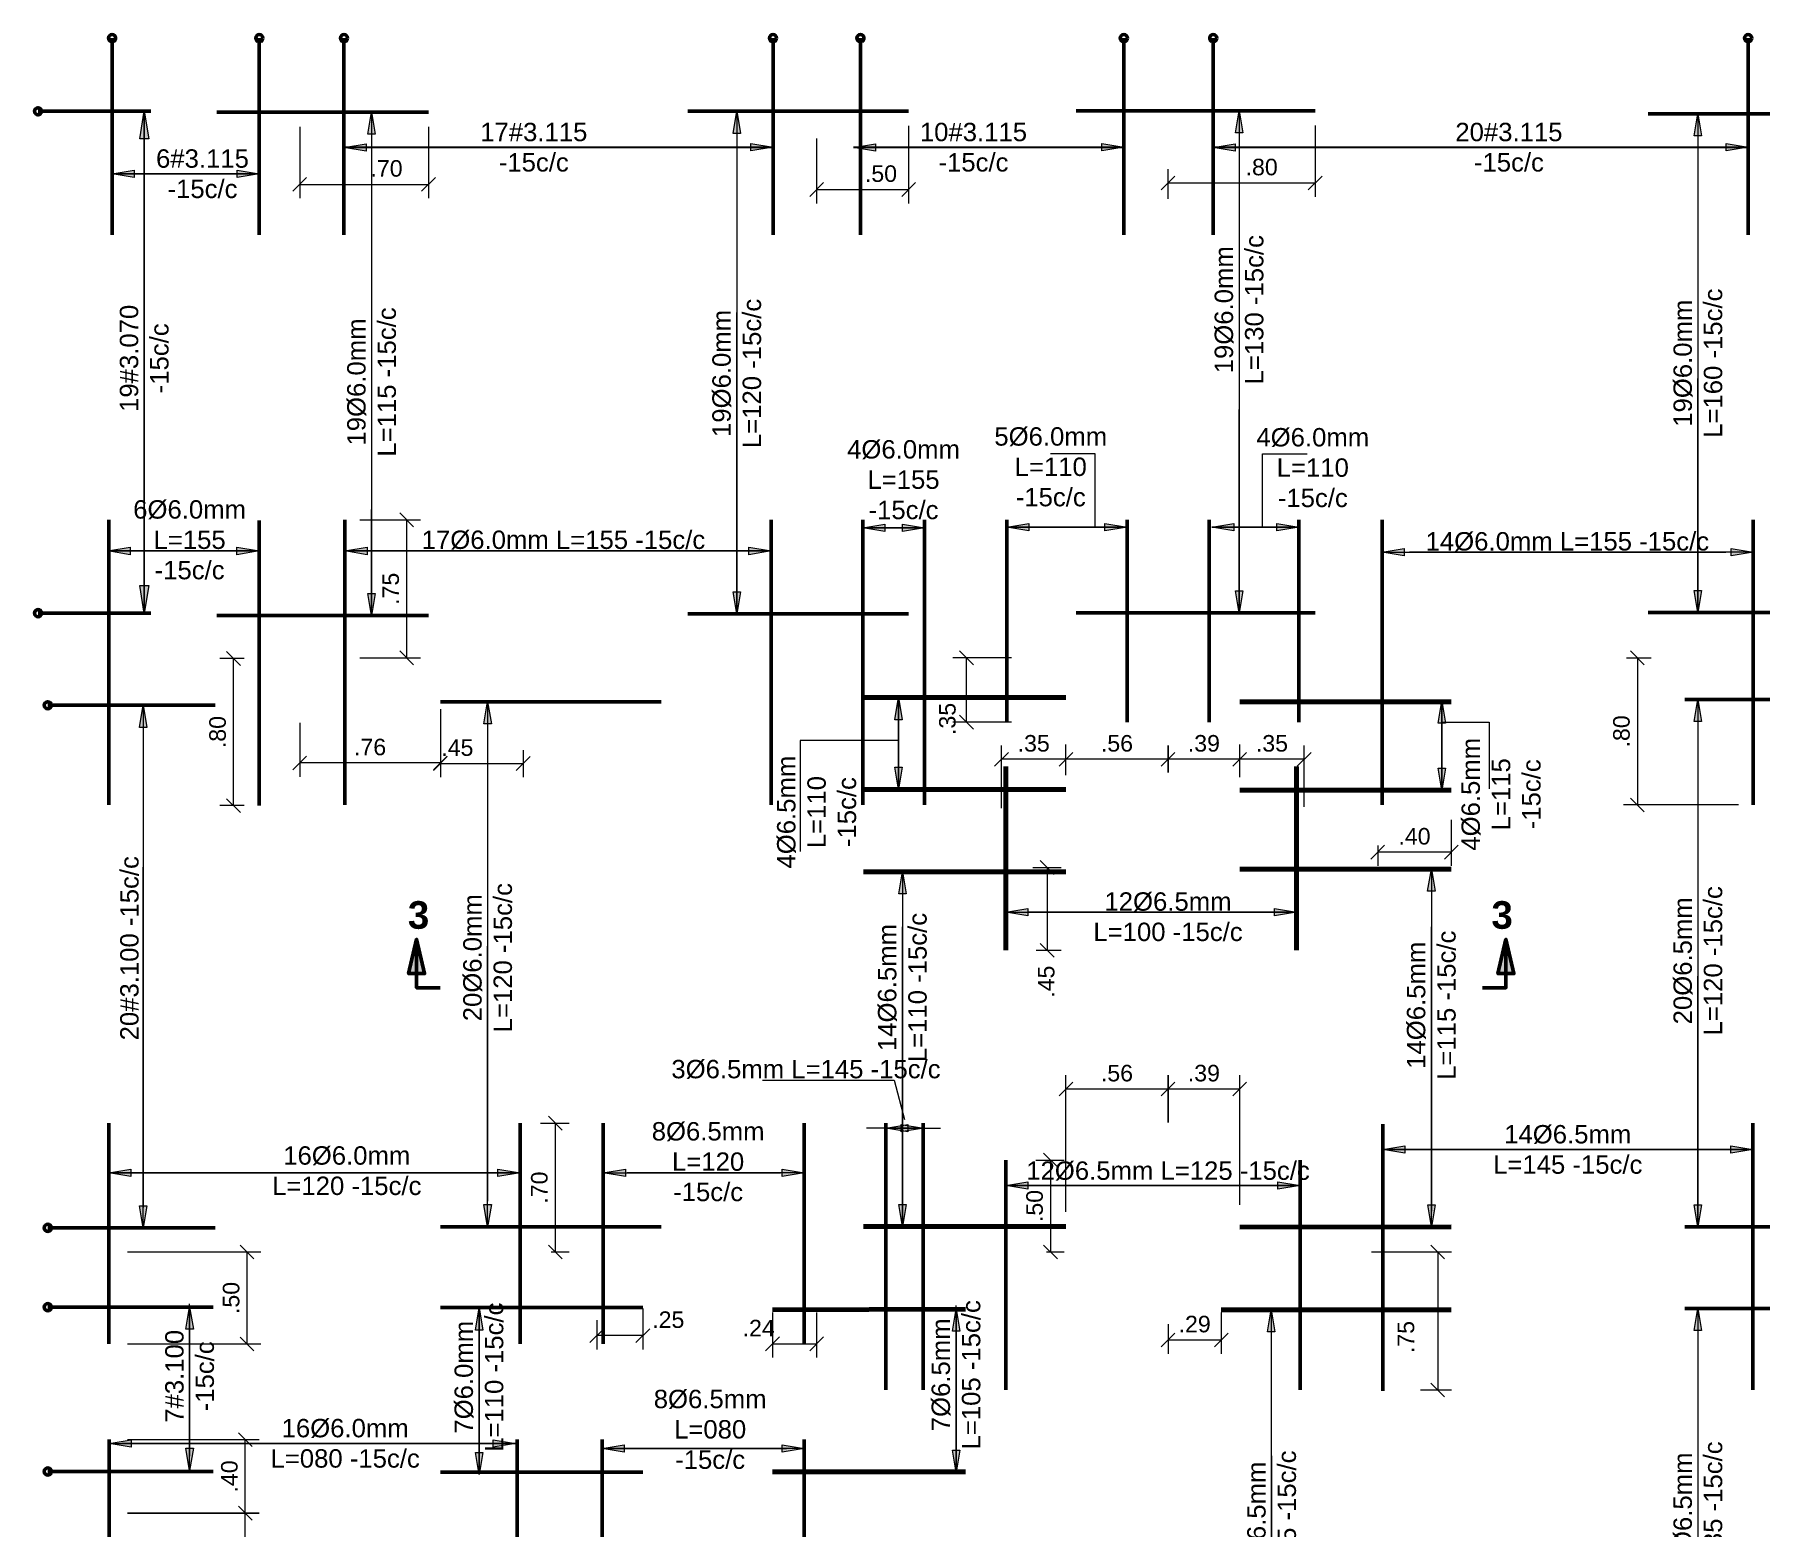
# Model space of a CAD drawing. Header units: metres. Extents: x 1.9 to 93.5, y 3.6 to 60.4.
# Drawn here: x 3.41 to 12.79, y 21.55 to 29.67 of the extents above; entities that cross this region are included whole.
import ezdxf

# ---------------------------------------------------------------- set-up
doc = ezdxf.new("R2010")
doc.units = ezdxf.units.M
for name, color, linetype, lineweight in [('3059-TOA-LOS-1_4_dwg-1', 7, 'Continuous', 20), ('CORTES', 3, 'Continuous', 50), ('CORTES-1', 7, 'Continuous', 50), ('COTAS', 9, 'Continuous', 13), ('COTAS-1', 7, 'Continuous', 9), ('REFUERZOG', 90, 'Continuous', 70), ('REFUERZOS', 3, 'Continuous', 50), ('TEXREF', 2, 'Continuous', 30), ('VARIOS', 8, 'Continuous', 9)]:
    doc.layers.add(name, color=color, linetype=linetype, lineweight=lineweight)
doc.styles.add('Swis721 Ex BT_3', font='swisse.ttf', dxfattribs={"height": 0.1})
doc.styles.add('Swis721 Ex BT_B_1', font='swisseb.ttf', dxfattribs={"height": 0.15})
doc.styles.add('Swis721 LtEx BT_3', font='swissel.ttf', dxfattribs={"height": 0.09})

# ---------------------------------------------------------------- blocks, each defined once
blk = doc.blocks.new('3059-TOA-LOS-1_4_dwg__Oblique-4209254-19_ZI_ALL_Estructura_TOA_LOS-1_4')
at = {"layer": 'COTAS'}
blk.add_line((-0.5, -0.5), (0.5, 0.5), dxfattribs=at)
blk = doc.blocks.new('3059-TOA-LOS-1_4_dwg__U11-4209275-19_ZI_ALL_Estructura_TOA_LOS-1_4')
at = {"layer": 'REFUERZOS'}
blk.add_line((0, -0.2042), (0, 0), dxfattribs=at)
blk.add_circle((0, 0), 0.00643, dxfattribs=at)
blk = doc.blocks.new('3059-TOA-LOS-1_4_dwg__U13-4209276-19_ZI_ALL_Estructura_TOA_LOS-1_4')
at = {"layer": 'REFUERZOS'}
blk.add_line((0, -0.3033), (0, 0), dxfattribs=at)
blk.add_circle((0, 0), 0.00643, dxfattribs=at)
blk = doc.blocks.new('3059-TOA-LOS-1_4_dwg__U12-4209277-19_ZI_ALL_Estructura_TOA_LOS-1_4')
at = {"layer": 'REFUERZOS'}
blk.add_line((0, -0.3563), (0, 0), dxfattribs=at)
blk.add_circle((0, 0), 0.00643, dxfattribs=at)
blk = doc.blocks.new('3059-TOA-LOS-1_4_dwg__U27-4209282-19_ZI_ALL_Estructura_TOA_LOS-1_4')
at = {"layer": 'REFUERZOS'}
blk.add_line((0, -0.3), (0, 0), dxfattribs=at)
blk.add_circle((0, 0), 0.00643, dxfattribs=at)
blk = doc.blocks.new('3059-TOA-LOS-1_4_dwg__U220-4209309-19_ZI_ALL_Estructura_TOA_LOS-1_4')
at = {"layer": 'CORTES'}
blk.add_hatch(color=256, dxfattribs=at).paths.add_polyline_path([(-0.163, 0.1814), (-0.1194, 0.3676), (-0.0759, 0.1814)])
at = {"layer": 'CORTES', "flags": 128}
blk.add_lwpolyline([(0.0082, 0.1038), (-0.1194, 0.1038), (-0.1194, 0.3676), (-0.163, 0.1814), (-0.0759, 0.1814), (-0.1194, 0.3676)], dxfattribs=at)
blk = doc.blocks.new('3059-TOA-LOS-1_4_dwg__U220-4209310-19_ZI_ALL_Estructura_TOA_LOS-1_4')
at = {"layer": 'CORTES'}
blk.add_hatch(color=256, dxfattribs=at).paths.add_polyline_path([(-0.163, 0.1814), (-0.0759, 0.1814), (-0.1194, 0.3676)])
at = {"layer": 'CORTES', "flags": 128}
blk.add_lwpolyline([(0.0082, 0.1038), (-0.1194, 0.1038), (-0.1194, 0.3676), (-0.163, 0.1814), (-0.0759, 0.1814), (-0.1194, 0.3676)], dxfattribs=at)
blk = doc.blocks.new('3059-TOA-LOS-1_4_dwg-4060731-19_ZI_ALL_Estructura_TOA_LOS-1_4')
at = {"layer": 'VARIOS'}
for points in [[(3.9825, 29.1021), (4.0075, 29.2521), (4.0325, 29.1021)], [(5.2235, 29.1279), (5.2435, 29.2479), (5.2635, 29.1279)], [(7.2085, 29.1322), (7.2285, 29.2522), (7.2485, 29.1322)], [(9.9391, 29.1348), (9.9591, 29.2548), (9.9791, 29.1348)], [(12.4335, 29.1181), (12.4535, 29.2381), (12.4735, 29.1181)], [(5.213, 29.0357), (5.093, 29.0556), (5.213, 29.0757)], [(7.3055, 29.0376), (7.3055, 29.0776), (7.4254, 29.0577)], [(7.9827, 29.036), (7.8627, 29.0559), (7.9827, 29.076)], [(9.2124, 29.0372), (9.2124, 29.0771), (9.3324, 29.0573)], [(9.9386, 29.0357), (9.8186, 29.0556), (9.9386, 29.0757)], [(12.6063, 29.0376), (12.6063, 29.0776), (12.7263, 29.0577)], [(3.9524, 28.8921), (3.8324, 28.912), (3.9524, 28.9321)], [(4.5129, 28.8925), (4.5129, 28.9325), (4.6328, 28.9125)], [(8.0342, 26.9672), (7.9142, 26.9872), (8.0342, 27.0072)], [(8.1294, 26.9672), (8.1294, 27.0072), (8.2494, 26.9872)], [(8.8169, 26.9719), (8.6969, 26.9919), (8.8169, 27.0119)], [(9.2301, 26.9719), (9.2301, 27.0119), (9.3501, 26.9919)], [(9.9306, 26.9719), (9.8106, 26.9919), (9.9306, 27.0119)], [(10.164, 26.9719), (10.164, 27.0119), (10.284, 26.9919)], [(3.9302, 26.8419), (3.8102, 26.8619), (3.9302, 26.8819)], [(4.5112, 26.8419), (4.5112, 26.8819), (4.6312, 26.8619)], [(5.2186, 26.8419), (5.0986, 26.8619), (5.2186, 26.8819)], [(7.2945, 26.8419), (7.2945, 26.8819), (7.4145, 26.8619)], [(10.8572, 26.8359), (10.7372, 26.8559), (10.8572, 26.8759)], [(12.6335, 26.8359), (12.6335, 26.8759), (12.7535, 26.8559)], [(4.0075, 26.5237), (3.9825, 26.6737), (4.0325, 26.6737)], [(12.4535, 26.5273), (12.4335, 26.6473), (12.4735, 26.6473)], [(5.2435, 26.5107), (5.2235, 26.6307), (5.2635, 26.6307)], [(7.2285, 26.5202), (7.2085, 26.6402), (7.2485, 26.6402)], [(9.9591, 26.5253), (9.9391, 26.6453), (9.9791, 26.6453)], [(3.981, 25.9032), (4.001, 26.0232), (4.021, 25.9032)], [(5.8542, 25.9219), (5.8742, 26.0419), (5.8942, 25.9219)], [(8.0872, 25.9449), (8.1072, 26.0649), (8.1272, 25.9449)], [(11.0416, 25.9253), (11.0616, 26.0453), (11.0816, 25.9253)], [(12.4335, 25.9346), (12.4535, 26.0546), (12.4735, 25.9346)], [(8.1072, 25.5666), (8.0872, 25.6866), (8.1272, 25.6866)], [(11.0616, 25.5622), (11.0416, 25.6822), (11.0816, 25.6822)], [(8.1089, 24.9979), (8.1289, 25.1179), (8.1489, 24.9979)], [(10.9842, 25.0119), (11.0042, 25.1319), (11.0242, 25.0119)], [(8.8103, 24.8785), (8.6903, 24.8985), (8.8103, 24.9185)], [(10.1512, 24.8785), (10.1512, 24.9185), (10.2712, 24.8985)], [(8.1579, 23.704), (8.0379, 23.724), (8.1579, 23.744)], [(8.1229, 23.704), (8.1229, 23.744), (8.2429, 23.724)], [(10.8608, 23.5884), (10.7408, 23.6084), (10.8608, 23.6284)], [(12.6316, 23.5884), (12.6316, 23.6284), (12.7516, 23.6084)], [(3.9351, 23.4614), (3.8151, 23.4814), (3.9351, 23.5014)], [(5.9301, 23.4614), (5.9301, 23.5014), (6.0501, 23.4814)], [(6.6229, 23.4614), (6.5029, 23.4814), (6.6229, 23.5014)], [(7.4752, 23.4614), (7.4752, 23.5014), (7.5952, 23.4814)], [(8.8111, 23.3924), (8.6911, 23.4124), (8.8111, 23.4324)], [(10.1705, 23.3924), (10.1705, 23.4324), (10.2905, 23.4124)], [(4.001, 23.1828), (3.981, 23.3028), (4.021, 23.3028)], [(5.8742, 23.1889), (5.8542, 23.3089), (5.8942, 23.3089)], [(8.1289, 23.1897), (8.1089, 23.3097), (8.1489, 23.3097)], [(11.0045, 23.1884), (10.9845, 23.3084), (11.0245, 23.3084)], [(12.4535, 23.1883), (12.4335, 23.3083), (12.4735, 23.3083)], [(4.2342, 22.6315), (4.2542, 22.7515), (4.2742, 22.6315)], [(5.8072, 22.6269), (5.8272, 22.7469), (5.8472, 22.6269)], [(8.4004, 22.6208), (8.4204, 22.7408), (8.4404, 22.6208)], [(10.1143, 22.6175), (10.1342, 22.7375), (10.1543, 22.6175)], [(12.4335, 22.6248), (12.4535, 22.7448), (12.4735, 22.6248)], [(3.9365, 21.991), (3.8165, 22.011), (3.9365, 22.031)], [(4.2542, 21.8643), (4.2342, 21.9843), (4.2742, 21.9843)], [(5.8272, 21.8413), (5.8072, 21.9613), (5.8472, 21.9613)], [(5.905, 21.991), (5.905, 22.031), (6.025, 22.011)], [(6.6162, 21.9625), (6.4962, 21.9825), (6.6162, 22.0025)], [(7.4756, 21.9625), (7.4756, 22.0025), (7.5956, 21.9825)], [(8.4203, 21.8543), (8.4003, 21.9743), (8.4403, 21.9743)]]:
    blk.add_hatch(color=256, dxfattribs=at).paths.add_polyline_path(points)
at = {"layer": 'COTAS'}
for p, q in [((4.8527, 29.1679), (4.8527, 28.78)), ((5.5527, 29.1679), (5.5527, 28.78)), ((7.6627, 29.104), (7.6627, 28.7516)), ((8.1627, 29.1722), (8.1627, 28.7516)), ((10.3727, 29.1746), (10.3727, 28.7874)), ((9.5727, 28.7756), (9.5727, 28.9374)), ((4.8527, 28.855), (5.5527, 28.855)), ((7.6627, 28.8266), (8.1627, 28.8266)), ((9.5727, 28.8624), (10.3727, 28.8624)), ((5.1786, 27.0313), (5.5086, 27.0313)), ((5.4336, 27.0313), (5.4336, 26.2813)), ((4.5512, 26.2777), (4.4174, 26.2777)), ((4.4924, 25.4777), (4.4924, 26.2777)), ((5.1786, 26.2813), (5.5086, 26.2813)), ((8.7225, 26.2813), (8.4026, 26.2813)), ((8.4776, 25.9313), (8.4776, 26.2813)), ((12.0658, 26.2813), (12.1991, 26.2813)), ((12.1241, 26.2813), (12.1241, 25.4813)), ((5.6174, 26.0013), (5.6174, 25.6348)), ((4.8527, 25.9282), (4.8527, 25.6348)), ((8.7225, 25.9313), (8.4026, 25.9313)), ((8.6677, 25.464), (8.6677, 25.8048)), ((10.3127, 25.4712), (10.3127, 25.8048)), ((5.6174, 25.7098), (4.8527, 25.7098)), ((5.6174, 25.7796), (5.6174, 25.6317)), ((6.0674, 25.7796), (6.0674, 25.6317)), ((5.6174, 25.7067), (6.0674, 25.7067)), ((4.5512, 25.4777), (4.4174, 25.4777)), ((12.6735, 25.4813), (12.0491, 25.4813)), ((11.1127, 25.4013), (11.1127, 25.1496)), ((10.7127, 25.2615), (10.7127, 25.1496)), ((11.1127, 25.2246), (10.7127, 25.2246)), ((8.8377, 25.1413), (8.991, 25.1413)), ((8.916, 25.1413), (8.916, 24.6913)), ((8.8553, 24.6913), (8.991, 24.6913)), ((9.0177, 23.2697), (9.0177, 24.012)), ((9.9627, 23.3073), (9.9627, 24.012)), ((6.1623, 23.7513), (6.3166, 23.7513)), ((6.2416, 23.7513), (6.2416, 23.0513)), ((8.8546, 23.5513), (9.0089, 23.5513)), ((8.9339, 23.5513), (8.9339, 23.0513)), ((3.9164, 23.0513), (4.6411, 23.0513)), ((4.5661, 22.5513), (4.5661, 23.0513)), ((6.2201, 23.0513), (6.3166, 23.0513)), ((8.9124, 23.0513), (9.0089, 23.0513)), ((10.6796, 23.0513), (11.114, 23.0513)), ((11.039, 23.0513), (11.039, 22.3013)), ((6.7174, 22.7433), (6.7174, 22.5217)), ((7.4227, 22.7228), (7.4227, 22.477)), ((7.6627, 22.7228), (7.6627, 22.477)), ((9.8625, 22.7228), (9.8625, 22.4979)), ((6.4674, 22.6813), (6.4674, 22.5217)), ((9.5727, 22.6598), (9.5727, 22.4979)), ((3.9164, 22.5513), (4.6411, 22.5513)), ((6.7174, 22.5967), (6.4674, 22.5967)), ((7.4227, 22.552), (7.6627, 22.552)), ((9.8625, 22.5729), (9.5727, 22.5729)), ((10.9447, 22.3013), (11.114, 22.3013)), ((3.9164, 22.0313), (4.6316, 22.0313))]:
    blk.add_line(p, q, dxfattribs=at)
at = {"layer": 'COTAS', "flags": 128}
for points in [[(9.0177, 25.6426), (9.0177, 25.8048), (9.0177, 25.8098)], [(9.9627, 25.6333), (9.9627, 25.8048), (9.9627, 25.8098)], [(10.3127, 25.7298), (9.9627, 25.7298), (9.5727, 25.7298), (9.0177, 25.7298), (8.6677, 25.7298)], [(9.9627, 23.937), (9.5727, 23.937), (9.0177, 23.937)], [(4.5566, 21.2313), (4.5566, 21.6313), (4.5566, 22.0313)]]:
    blk.add_lwpolyline(points, dxfattribs=at)
for points in [[(9.5727, 25.8048), (9.5727, 25.6582)], [(9.5727, 24.012), (9.5727, 23.7559)], [(4.6316, 21.6313), (3.9164, 21.6313)]]:
    blk.add_lwpolyline(points, close=True, dxfattribs=at)
at = {"layer": 'REFUERZOG'}
for p, q in [((9.0177, 26.0649), (7.9177, 26.0649)), ((9.9627, 26.0426), (11.1127, 26.0426)), ((8.6903, 24.6913), (8.6903, 25.6913)), ((10.2712, 24.6913), (10.2712, 25.6913)), ((9.0177, 25.5655), (7.9177, 25.5655)), ((9.9627, 25.5622), (11.1127, 25.5622)), ((9.0177, 25.1179), (7.9177, 25.1179)), ((9.9627, 25.1319), (11.1127, 25.1319)), ((9.0177, 23.1897), (7.9177, 23.1897)), ((9.9627, 23.1858), (11.1127, 23.1887)), ((7.4227, 22.7371), (8.4727, 22.741)), ((9.8625, 22.737), (11.1127, 22.737)), ((7.4227, 21.8565), (8.4727, 21.8565))]:
    blk.add_line(p, q, dxfattribs=at)
at = {"layer": 'REFUERZOS'}
for p, q in [((4.4027, 29.2479), (5.5527, 29.2479)), ((6.9627, 29.2522), (8.1627, 29.2522)), ((9.0727, 29.2548), (10.3727, 29.2548)), ((12.1827, 29.2381), (13.7827, 29.2381)), ((3.8146, 27.0313), (3.8146, 25.4813)), ((4.6312, 27.0277), (4.6312, 25.4777)), ((5.0986, 27.0313), (5.0986, 25.4813)), ((7.4145, 27.0313), (7.4145, 25.4813)), ((7.9142, 27.0313), (7.9142, 25.4813)), ((8.2494, 27.0313), (8.2494, 25.4813)), ((8.6969, 27.0313), (8.6969, 25.9313)), ((9.3501, 27.0313), (9.3501, 25.9313)), ((9.7965, 27.0313), (9.7965, 25.9313)), ((10.284, 27.0313), (10.284, 25.9313)), ((10.7372, 27.0313), (10.7372, 25.4813)), ((12.7535, 27.0313), (12.7535, 25.4813)), ((4.4027, 26.5107), (5.5527, 26.5107)), ((6.9627, 26.5202), (8.1627, 26.5202)), ((9.0727, 26.5253), (10.3727, 26.5253)), ((12.1827, 26.5273), (13.7827, 26.5273)), ((6.8174, 26.0419), (5.6174, 26.0419)), ((12.3827, 26.0546), (13.5827, 26.0546)), ((3.8151, 23.7513), (3.8151, 22.5513)), ((6.0501, 23.7513), (6.0501, 22.5513)), ((6.5029, 23.7513), (6.5029, 22.5513)), ((7.5952, 23.7513), (7.5952, 22.5513)), ((8.0379, 23.7513), (8.0379, 22.3013)), ((8.2416, 23.7513), (8.2416, 22.3013)), ((10.7408, 23.7468), (10.7408, 22.2968)), ((12.7516, 23.7513), (12.7516, 22.3013)), ((8.6911, 23.5513), (8.6911, 22.3013)), ((10.2905, 23.5513), (10.2905, 22.3013)), ((6.8174, 23.1889), (5.6174, 23.1889)), ((12.3827, 23.1883), (13.5827, 23.1883)), ((6.7174, 22.749), (5.6174, 22.749)), ((12.3827, 22.7448), (13.7327, 22.7448)), ((3.8165, 22.0313), (3.8165, 21.2313)), ((6.0351, 22.0313), (6.0351, 21.2313)), ((6.4962, 22.0313), (6.4962, 21.2313)), ((7.5956, 22.0313), (7.5956, 21.2313)), ((6.7174, 21.8544), (5.6174, 21.8544))]:
    blk.add_line(p, q, dxfattribs=at)
at = {"layer": 'VARIOS'}
for p, q in [((3.9825, 29.1021), (4.0075, 29.2521)), ((4.0075, 29.2521), (4.0075, 26.5335)), ((4.0075, 29.2521), (4.0325, 29.1021)), ((4.0075, 26.5237), (4.0075, 29.2521)), ((5.2235, 29.1279), (5.2435, 29.2479)), ((5.2435, 29.2479), (5.2435, 26.5541)), ((5.2435, 29.2479), (5.2635, 29.1279)), ((7.2085, 29.1322), (7.2285, 29.2522)), ((7.2285, 29.2522), (7.2285, 26.5202)), ((7.2285, 29.2522), (7.2485, 29.1322)), ((9.9391, 29.1348), (9.9591, 29.2548)), ((9.9591, 29.2548), (9.9591, 26.5253)), ((9.9591, 29.2548), (9.9791, 29.1348)), ((12.4335, 29.1181), (12.4535, 29.2381)), ((12.4535, 29.2381), (12.4535, 26.5273)), ((12.4535, 29.2381), (12.4735, 29.1181)), ((4.0325, 29.1021), (3.9825, 29.1021)), ((5.2635, 29.1279), (5.2235, 29.1279)), ((7.2485, 29.1322), (7.2085, 29.1322)), ((9.9791, 29.1348), (9.9391, 29.1348)), ((12.4735, 29.1181), (12.4335, 29.1181)), ((5.093, 29.0556), (5.213, 29.0757)), ((7.4254, 29.0577), (5.093, 29.0577)), ((5.093, 29.0556), (7.4254, 29.0556)), ((5.213, 29.0357), (5.093, 29.0556)), ((5.213, 29.0757), (5.213, 29.0357)), ((7.3055, 29.0376), (7.3055, 29.0776)), ((7.3055, 29.0776), (7.4254, 29.0577)), ((7.4254, 29.0577), (7.3055, 29.0376)), ((7.8627, 29.0559), (7.9827, 29.076)), ((9.3324, 29.0573), (7.8627, 29.0573)), ((7.8627, 29.0559), (9.3324, 29.0559)), ((7.9827, 29.036), (7.8627, 29.0559)), ((7.9827, 29.076), (7.9827, 29.036)), ((9.2124, 29.0372), (9.2124, 29.0771)), ((9.2124, 29.0771), (9.3324, 29.0573)), ((9.3324, 29.0573), (9.2124, 29.0372)), ((9.8186, 29.0556), (9.9386, 29.0757)), ((12.7263, 29.0577), (9.8186, 29.0577)), ((9.8186, 29.0556), (12.7263, 29.0556)), ((9.9386, 29.0357), (9.8186, 29.0556)), ((9.9386, 29.0757), (9.9386, 29.0357)), ((12.6063, 29.0376), (12.6063, 29.0776)), ((12.6063, 29.0776), (12.7263, 29.0577)), ((12.7263, 29.0577), (12.6063, 29.0376)), ((3.8324, 28.912), (3.9524, 28.9321)), ((4.6328, 28.9125), (3.8324, 28.9125)), ((3.8324, 28.912), (4.6328, 28.912)), ((3.9524, 28.8921), (3.8324, 28.912)), ((3.9524, 28.9321), (3.9524, 28.8921)), ((4.5129, 28.8925), (4.5129, 28.9325)), ((4.5129, 28.9325), (4.6328, 28.9125)), ((4.6328, 28.9125), (4.5129, 28.8925)), ((7.2285, 26.5202), (7.2285, 28.1579)), ((12.4535, 26.5273), (12.4535, 27.8)), ((9.9591, 26.5253), (9.9591, 27.6313)), ((5.2435, 26.5107), (5.2435, 27.0866)), ((7.9142, 26.9872), (8.0342, 27.0072)), ((8.2494, 26.9872), (7.9142, 26.9872)), ((7.9142, 26.9872), (8.2494, 26.9872)), ((8.0342, 26.9672), (7.9142, 26.9872)), ((8.0342, 27.0072), (8.0342, 26.9672)), ((8.1294, 26.9672), (8.1294, 27.0072)), ((8.1294, 27.0072), (8.2494, 26.9872)), ((8.2494, 26.9872), (8.1294, 26.9672)), ((8.6969, 26.9919), (8.8169, 27.0119)), ((8.6969, 26.9919), (9.3501, 26.9919)), ((8.8169, 26.9719), (8.6969, 26.9919)), ((9.3501, 26.9919), (8.6969, 26.9919)), ((8.8169, 27.0119), (8.8169, 26.9719)), ((9.2301, 26.9719), (9.2301, 27.0119)), ((9.2301, 27.0119), (9.3501, 26.9919)), ((9.3501, 26.9919), (9.2301, 26.9719)), ((9.8106, 26.9919), (9.9306, 27.0119)), ((9.8106, 26.9919), (10.284, 26.9919)), ((9.9306, 26.9719), (9.8106, 26.9919)), ((10.284, 26.9919), (9.8106, 26.9919)), ((9.9306, 27.0119), (9.9306, 26.9719)), ((10.164, 26.9719), (10.164, 27.0119)), ((10.164, 27.0119), (10.284, 26.9919)), ((10.284, 26.9919), (10.164, 26.9719)), ((3.8102, 26.8619), (3.9302, 26.8819)), ((3.8102, 26.8619), (4.6063, 26.8619)), ((3.9302, 26.8419), (3.8102, 26.8619)), ((4.6312, 26.8619), (3.8352, 26.8619)), ((3.9302, 26.8819), (3.9302, 26.8419)), ((4.5112, 26.8419), (4.5112, 26.8819)), ((4.5112, 26.8819), (4.6312, 26.8619)), ((4.6312, 26.8619), (4.5112, 26.8419)), ((5.0986, 26.8619), (5.2186, 26.8819)), ((7.4145, 26.8619), (5.0986, 26.8619)), ((5.0986, 26.8619), (7.4145, 26.8619)), ((5.2186, 26.8419), (5.0986, 26.8619)), ((5.2186, 26.8819), (5.2186, 26.8419)), ((7.2945, 26.8419), (7.2945, 26.8819)), ((7.2945, 26.8819), (7.4145, 26.8619)), ((7.4145, 26.8619), (7.2945, 26.8419)), ((10.7372, 26.8559), (10.8572, 26.8759)), ((10.7372, 26.8559), (12.6049, 26.8559)), ((10.8572, 26.8359), (10.7372, 26.8559)), ((10.8572, 26.8759), (10.8572, 26.8359)), ((12.7535, 26.8559), (10.8858, 26.8559)), ((12.6335, 26.8359), (12.6335, 26.8759)), ((12.6335, 26.8759), (12.7535, 26.8559)), ((12.7535, 26.8559), (12.6335, 26.8359)), ((4.0075, 26.5237), (3.9825, 26.6737)), ((3.9825, 26.6737), (4.0325, 26.6737)), ((4.0325, 26.6737), (4.0075, 26.5237)), ((12.4535, 26.5273), (12.4335, 26.6473)), ((12.4335, 26.6473), (12.4735, 26.6473)), ((12.4735, 26.6473), (12.4535, 26.5273)), ((5.2435, 26.5107), (5.2235, 26.6307)), ((5.2235, 26.6307), (5.2635, 26.6307)), ((5.2635, 26.6307), (5.2435, 26.5107)), ((7.2285, 26.5202), (7.2085, 26.6402)), ((7.2085, 26.6402), (7.2485, 26.6402)), ((7.2485, 26.6402), (7.2285, 26.5202)), ((9.9591, 26.5253), (9.9391, 26.6453)), ((9.9391, 26.6453), (9.9791, 26.6453)), ((9.9791, 26.6453), (9.9591, 26.5253)), ((3.981, 25.9032), (4.001, 26.0232)), ((4.001, 26.0232), (4.001, 23.2929)), ((4.001, 26.0232), (4.021, 25.9032)), ((5.8542, 25.9219), (5.8742, 26.0419)), ((5.8742, 26.0419), (5.8742, 23.3276)), ((5.8742, 26.0419), (5.8942, 25.9219)), ((8.0872, 25.9449), (8.1072, 26.0649)), ((8.1072, 26.0649), (8.1072, 25.5975)), ((8.1072, 26.0649), (8.1272, 25.9449)), ((8.1072, 25.5666), (8.1072, 26.034)), ((11.0416, 25.9253), (11.0616, 26.0453)), ((11.0616, 26.0453), (11.0616, 25.5871)), ((11.0616, 26.0453), (11.0816, 25.9253)), ((11.0616, 25.5622), (11.0616, 26.0204)), ((12.4335, 25.9346), (12.4535, 26.0546)), ((12.4535, 26.0546), (12.4535, 23.1883)), ((12.4535, 26.0546), (12.4735, 25.9346)), ((4.021, 25.9032), (3.981, 25.9032)), ((5.8942, 25.9219), (5.8542, 25.9219)), ((8.1272, 25.9449), (8.0872, 25.9449)), ((11.0816, 25.9253), (11.0416, 25.9253)), ((12.4735, 25.9346), (12.4335, 25.9346)), ((8.1072, 25.5666), (8.0872, 25.6866)), ((8.0872, 25.6866), (8.1272, 25.6866)), ((8.1272, 25.6866), (8.1072, 25.5666)), ((11.0616, 25.5622), (11.0416, 25.6822)), ((11.0416, 25.6822), (11.0816, 25.6822)), ((11.0816, 25.6822), (11.0616, 25.5622)), ((4.001, 23.1828), (4.001, 25.1441)), ((8.1089, 24.9979), (8.1289, 25.1179)), ((8.1289, 25.1179), (8.1289, 23.1897)), ((8.1289, 25.1179), (8.1489, 24.9979)), ((10.9842, 25.0119), (11.0042, 25.1319)), ((11.0042, 25.1319), (11.0042, 23.2735)), ((11.0042, 25.1319), (11.0242, 25.0119)), ((8.1489, 24.9979), (8.1089, 24.9979)), ((11.0242, 25.0119), (10.9842, 25.0119)), ((8.6903, 24.8985), (8.8103, 24.9185)), ((8.6903, 24.8985), (10.2712, 24.8985)), ((8.8103, 24.8785), (8.6903, 24.8985)), ((8.8103, 24.9185), (8.8103, 24.8785)), ((10.2712, 24.8985), (8.8166, 24.8985)), ((10.1512, 24.8785), (10.1512, 24.9185)), ((10.1512, 24.9185), (10.2712, 24.8985)), ((10.2712, 24.8985), (10.1512, 24.8785)), ((8.1289, 23.1897), (8.1289, 24.8195)), ((11.0045, 23.1884), (11.0045, 24.8195)), ((5.8742, 23.1889), (5.8742, 24.7144)), ((12.4535, 23.1883), (12.4535, 24.5514)), ((8.0379, 23.724), (8.1579, 23.744)), ((8.1229, 23.704), (8.1229, 23.744)), ((8.1229, 23.744), (8.2429, 23.724)), ((8.1579, 23.744), (8.1579, 23.704)), ((8.2429, 23.724), (7.9338, 23.724)), ((8.0379, 23.724), (8.3355, 23.724)), ((8.1579, 23.704), (8.0379, 23.724)), ((8.2429, 23.724), (8.1229, 23.704)), ((10.7408, 23.6084), (10.8608, 23.6284)), ((10.7408, 23.6084), (12.7516, 23.6084)), ((10.8608, 23.5884), (10.7408, 23.6084)), ((12.7516, 23.6084), (10.7408, 23.6084)), ((10.8608, 23.6284), (10.8608, 23.5884)), ((12.6316, 23.5884), (12.6316, 23.6284)), ((12.6316, 23.6284), (12.7516, 23.6084)), ((12.7516, 23.6084), (12.6316, 23.5884)), ((3.8151, 23.4814), (3.9351, 23.5014)), ((3.8151, 23.4814), (6.0501, 23.4814)), ((3.9351, 23.4614), (3.8151, 23.4814)), ((6.0501, 23.4814), (3.8364, 23.4814)), ((3.9351, 23.5014), (3.9351, 23.4614)), ((5.9301, 23.4614), (5.9301, 23.5014)), ((5.9301, 23.5014), (6.0501, 23.4814)), ((6.0501, 23.4814), (5.9301, 23.4614)), ((6.5029, 23.4814), (6.6229, 23.5014)), ((6.5029, 23.4814), (7.4662, 23.4814)), ((6.6229, 23.4614), (6.5029, 23.4814)), ((6.6229, 23.5014), (6.6229, 23.4614)), ((7.5952, 23.4814), (6.632, 23.4814)), ((7.4752, 23.4614), (7.4752, 23.5014)), ((7.4752, 23.5014), (7.5952, 23.4814)), ((7.5952, 23.4814), (7.4752, 23.4614)), ((10.2905, 23.4124), (8.691, 23.4124)), ((8.6911, 23.4124), (8.8111, 23.4324)), ((8.6911, 23.4124), (10.2637, 23.4124)), ((8.8111, 23.3924), (8.6911, 23.4124)), ((8.8111, 23.4324), (8.8111, 23.3924)), ((10.1705, 23.3924), (10.1705, 23.4324)), ((10.1705, 23.4324), (10.2905, 23.4124)), ((10.2905, 23.4124), (10.1705, 23.3924)), ((4.001, 23.1828), (3.981, 23.3028)), ((3.981, 23.3028), (4.021, 23.3028)), ((4.021, 23.3028), (4.001, 23.1828)), ((5.8742, 23.1889), (5.8542, 23.3089)), ((5.8542, 23.3089), (5.8942, 23.3089)), ((5.8942, 23.3089), (5.8742, 23.1889)), ((8.1289, 23.1897), (8.1089, 23.3097)), ((8.1089, 23.3097), (8.1489, 23.3097)), ((8.1489, 23.3097), (8.1289, 23.1897)), ((11.0045, 23.1884), (10.9845, 23.3084)), ((10.9845, 23.3084), (11.0245, 23.3084)), ((11.0245, 23.3084), (11.0045, 23.1884)), ((12.4535, 23.1883), (12.4335, 23.3083)), ((12.4335, 23.3083), (12.4735, 23.3083)), ((12.4735, 23.3083), (12.4535, 23.1883)), ((4.2342, 22.6315), (4.2542, 22.7515)), ((4.2542, 21.8643), (4.2542, 22.7698)), ((4.2542, 22.7515), (4.2542, 21.9408)), ((4.2542, 22.7515), (4.2742, 22.6315)), ((5.8072, 22.6269), (5.8272, 22.7469)), ((5.8272, 21.8413), (5.8272, 22.7469)), ((5.8272, 22.7469), (5.8272, 21.8521)), ((5.8272, 22.7469), (5.8472, 22.6269)), ((8.4004, 22.6208), (8.4204, 22.7408)), ((8.4203, 21.8543), (8.4203, 22.7598)), ((8.4204, 22.7408), (8.4204, 21.865)), ((8.4204, 22.7408), (8.4404, 22.6208)), ((10.1143, 22.6175), (10.1342, 22.7375)), ((10.1342, 22.7375), (10.1342, 21.048)), ((10.1342, 22.7375), (10.1543, 22.6175)), ((12.4335, 22.6248), (12.4535, 22.7448)), ((12.4535, 22.7448), (12.4535, 20.5393)), ((12.4535, 22.7448), (12.4735, 22.6248)), ((4.2742, 22.6315), (4.2342, 22.6315)), ((5.8472, 22.6269), (5.8072, 22.6269)), ((8.4404, 22.6208), (8.4004, 22.6208)), ((10.1543, 22.6175), (10.1143, 22.6175)), ((12.4735, 22.6248), (12.4335, 22.6248)), ((3.8165, 22.011), (3.9365, 22.031)), ((3.8165, 22.011), (6.0351, 22.011)), ((3.9365, 21.991), (3.8165, 22.011)), ((6.025, 22.011), (3.885, 22.011)), ((3.9365, 22.031), (3.9365, 21.991)), ((4.2542, 21.8643), (4.2342, 21.9843)), ((4.2342, 21.9843), (4.2742, 21.9843)), ((4.2742, 21.9843), (4.2542, 21.8643)), ((5.8272, 21.8413), (5.8072, 21.9613)), ((5.8072, 21.9613), (5.8472, 21.9613)), ((5.8472, 21.9613), (5.8272, 21.8413)), ((5.905, 21.991), (5.905, 22.031)), ((5.905, 22.031), (6.025, 22.011)), ((6.025, 22.011), (5.905, 21.991)), ((6.4962, 21.9825), (6.6162, 22.0025)), ((6.4962, 21.9825), (7.4989, 21.9825)), ((6.6162, 21.9625), (6.4962, 21.9825)), ((7.5956, 21.9825), (6.529, 21.9825)), ((6.6162, 22.0025), (6.6162, 21.9625)), ((7.4756, 21.9625), (7.4756, 22.0025)), ((7.4756, 22.0025), (7.5956, 21.9825)), ((7.5956, 21.9825), (7.4756, 21.9625)), ((8.4203, 21.8543), (8.4003, 21.9743)), ((8.4003, 21.9743), (8.4403, 21.9743)), ((8.4403, 21.9743), (8.4203, 21.8543)), ((10.1377, 20.5252), (10.1377, 21.9428))]:
    blk.add_line(p, q, dxfattribs=at)
at = {"layer": 'VARIOS', "flags": 128}
for points in [[(9.1763, 26.9919), (9.1763, 27.3897), (8.9335, 27.3897)], [(10.0864, 26.9919), (10.0864, 27.3897), (10.3292, 27.3897)], [(11.0616, 25.9313), (11.3177, 25.9313), (11.3177, 25.5684)], [(8.1072, 25.8312), (7.5732, 25.8312), (7.5732, 25.2289)], [(7.3679, 23.985), (8.0841, 23.985), (8.1404, 23.7716)]]:
    blk.add_lwpolyline(points, dxfattribs=at)
for name, p, xscale, yscale, zscale in [('3059-TOA-LOS-1_4_dwg__U12-4209277-19_ZI_ALL_Estructura_TOA_LOS-1_4', (3.8324, 29.6501), 3, 3, 3), ('3059-TOA-LOS-1_4_dwg__U12-4209277-19_ZI_ALL_Estructura_TOA_LOS-1_4', (4.6328, 29.6501), 3, 3, 3), ('3059-TOA-LOS-1_4_dwg__U12-4209277-19_ZI_ALL_Estructura_TOA_LOS-1_4', (5.093, 29.6501), 3, 3, 3), ('3059-TOA-LOS-1_4_dwg__U12-4209277-19_ZI_ALL_Estructura_TOA_LOS-1_4', (7.4254, 29.6501), 3, 3, 3), ('3059-TOA-LOS-1_4_dwg__U12-4209277-19_ZI_ALL_Estructura_TOA_LOS-1_4', (7.9006, 29.6501), 3, 3, 3), ('3059-TOA-LOS-1_4_dwg__U12-4209277-19_ZI_ALL_Estructura_TOA_LOS-1_4', (9.3324, 29.6501), 3, 3, 3), ('3059-TOA-LOS-1_4_dwg__U12-4209277-19_ZI_ALL_Estructura_TOA_LOS-1_4', (9.8186, 29.6501), 3, 3, 3), ('3059-TOA-LOS-1_4_dwg__U12-4209277-19_ZI_ALL_Estructura_TOA_LOS-1_4', (12.7263, 29.6501), 3, 3, 3), ('3059-TOA-LOS-1_4_dwg__Oblique-4209254-19_ZI_ALL_Estructura_TOA_LOS-1_4', (10.3727, 28.8624), 0.075, 0.075, 0.075), ('3059-TOA-LOS-1_4_dwg__Oblique-4209254-19_ZI_ALL_Estructura_TOA_LOS-1_4', (5.5527, 28.855), 0.075, 0.075, 0.075), ('3059-TOA-LOS-1_4_dwg__Oblique-4209254-19_ZI_ALL_Estructura_TOA_LOS-1_4', (8.1627, 28.8266), 0.075, 0.075, 0.075), ('3059-TOA-LOS-1_4_dwg__Oblique-4209254-19_ZI_ALL_Estructura_TOA_LOS-1_4', (5.6174, 25.7098), 0.075, 0.075, 0.075), ('3059-TOA-LOS-1_4_dwg__Oblique-4209254-19_ZI_ALL_Estructura_TOA_LOS-1_4', (6.0674, 25.7067), 0.075, 0.075, 0.075), ('3059-TOA-LOS-1_4_dwg__Oblique-4209254-19_ZI_ALL_Estructura_TOA_LOS-1_4', (9.0177, 25.7298), 0.075, 0.075, 0.075), ('3059-TOA-LOS-1_4_dwg__Oblique-4209254-19_ZI_ALL_Estructura_TOA_LOS-1_4', (9.5727, 25.7298), 0.075, 0.075, 0.075), ('3059-TOA-LOS-1_4_dwg__Oblique-4209254-19_ZI_ALL_Estructura_TOA_LOS-1_4', (9.9627, 25.7298), 0.075, 0.075, 0.075), ('3059-TOA-LOS-1_4_dwg__Oblique-4209254-19_ZI_ALL_Estructura_TOA_LOS-1_4', (10.3127, 25.7298), 0.075, 0.075, 0.075), ('3059-TOA-LOS-1_4_dwg__Oblique-4209254-19_ZI_ALL_Estructura_TOA_LOS-1_4', (11.1127, 25.2246), 0.075, 0.075, 0.075), ('3059-TOA-LOS-1_4_dwg__Oblique-4209254-19_ZI_ALL_Estructura_TOA_LOS-1_4', (9.5727, 23.937), 0.075, 0.075, 0.075), ('3059-TOA-LOS-1_4_dwg__Oblique-4209254-19_ZI_ALL_Estructura_TOA_LOS-1_4', (9.9627, 23.937), 0.075, 0.075, 0.075), ('3059-TOA-LOS-1_4_dwg__Oblique-4209254-19_ZI_ALL_Estructura_TOA_LOS-1_4', (6.7174, 22.5967), 0.075, 0.075, 0.075), ('3059-TOA-LOS-1_4_dwg__Oblique-4209254-19_ZI_ALL_Estructura_TOA_LOS-1_4', (7.6627, 22.552), 0.075, 0.075, 0.075), ('3059-TOA-LOS-1_4_dwg__Oblique-4209254-19_ZI_ALL_Estructura_TOA_LOS-1_4', (9.8625, 22.5729), 0.075, 0.075, 0.075)]:
    blk.add_blockref(name, p, dxfattribs=dict(xscale=xscale, yscale=yscale, zscale=zscale))
for name, p, xscale, yscale, zscale, rotation in [('3059-TOA-LOS-1_4_dwg__U11-4209275-19_ZI_ALL_Estructura_TOA_LOS-1_4', (3.4301, 29.2521), 3, 3, 3, 89.99999999999824), ('3059-TOA-LOS-1_4_dwg__Oblique-4209254-19_ZI_ALL_Estructura_TOA_LOS-1_4', (9.5727, 28.8624), 0.075, 0.075, 0.075, 180), ('3059-TOA-LOS-1_4_dwg__Oblique-4209254-19_ZI_ALL_Estructura_TOA_LOS-1_4', (4.8527, 28.855), 0.075, 0.075, 0.075, 180), ('3059-TOA-LOS-1_4_dwg__Oblique-4209254-19_ZI_ALL_Estructura_TOA_LOS-1_4', (7.6627, 28.8266), 0.075, 0.075, 0.075, 180), ('3059-TOA-LOS-1_4_dwg__Oblique-4209254-19_ZI_ALL_Estructura_TOA_LOS-1_4', (5.4336, 27.0313), 0.075, 0.075, 0.075, 90), ('3059-TOA-LOS-1_4_dwg__U11-4209275-19_ZI_ALL_Estructura_TOA_LOS-1_4', (3.4301, 26.5237), 3, 3, 3, 89.99999999999824), ('3059-TOA-LOS-1_4_dwg__Oblique-4209254-19_ZI_ALL_Estructura_TOA_LOS-1_4', (4.4924, 26.2777), 0.075, 0.075, 0.075, 90), ('3059-TOA-LOS-1_4_dwg__Oblique-4209254-19_ZI_ALL_Estructura_TOA_LOS-1_4', (5.4336, 26.2813), 0.075, 0.075, 0.075, 270), ('3059-TOA-LOS-1_4_dwg__Oblique-4209254-19_ZI_ALL_Estructura_TOA_LOS-1_4', (8.4776, 26.2813), 0.075, 0.075, 0.075, 90), ('3059-TOA-LOS-1_4_dwg__Oblique-4209254-19_ZI_ALL_Estructura_TOA_LOS-1_4', (12.1241, 26.2813), 0.075, 0.075, 0.075, 90), ('3059-TOA-LOS-1_4_dwg__U13-4209276-19_ZI_ALL_Estructura_TOA_LOS-1_4', (3.4827, 26.0232), 3, 3, 3, 89.99999999999824), ('3059-TOA-LOS-1_4_dwg__Oblique-4209254-19_ZI_ALL_Estructura_TOA_LOS-1_4', (8.4776, 25.9313), 0.075, 0.075, 0.075, 270), ('3059-TOA-LOS-1_4_dwg__Oblique-4209254-19_ZI_ALL_Estructura_TOA_LOS-1_4', (4.8527, 25.7098), 0.075, 0.075, 0.075, 180), ('3059-TOA-LOS-1_4_dwg__Oblique-4209254-19_ZI_ALL_Estructura_TOA_LOS-1_4', (5.6174, 25.7067), 0.075, 0.075, 0.075, 180), ('3059-TOA-LOS-1_4_dwg__Oblique-4209254-19_ZI_ALL_Estructura_TOA_LOS-1_4', (8.6677, 25.7298), 0.075, 0.075, 0.075, 180), ('3059-TOA-LOS-1_4_dwg__Oblique-4209254-19_ZI_ALL_Estructura_TOA_LOS-1_4', (9.0177, 25.7298), 0.075, 0.075, 0.075, 180), ('3059-TOA-LOS-1_4_dwg__Oblique-4209254-19_ZI_ALL_Estructura_TOA_LOS-1_4', (9.5727, 25.7298), 0.075, 0.075, 0.075, 180), ('3059-TOA-LOS-1_4_dwg__Oblique-4209254-19_ZI_ALL_Estructura_TOA_LOS-1_4', (9.9627, 25.7298), 0.075, 0.075, 0.075, 180), ('3059-TOA-LOS-1_4_dwg__Oblique-4209254-19_ZI_ALL_Estructura_TOA_LOS-1_4', (4.4924, 25.4777), 0.075, 0.075, 0.075, 270), ('3059-TOA-LOS-1_4_dwg__Oblique-4209254-19_ZI_ALL_Estructura_TOA_LOS-1_4', (12.1241, 25.4813), 0.075, 0.075, 0.075, 270), ('3059-TOA-LOS-1_4_dwg__Oblique-4209254-19_ZI_ALL_Estructura_TOA_LOS-1_4', (10.7127, 25.2246), 0.075, 0.075, 0.075, 180), ('3059-TOA-LOS-1_4_dwg__Oblique-4209254-19_ZI_ALL_Estructura_TOA_LOS-1_4', (8.916, 25.1413), 0.075, 0.075, 0.075, 90), ('3059-TOA-LOS-1_4_dwg__Oblique-4209254-19_ZI_ALL_Estructura_TOA_LOS-1_4', (8.916, 24.6913), 0.075, 0.075, 0.075, 270), ('3059-TOA-LOS-1_4_dwg__Oblique-4209254-19_ZI_ALL_Estructura_TOA_LOS-1_4', (9.0177, 23.937), 0.075, 0.075, 0.075, 180), ('3059-TOA-LOS-1_4_dwg__Oblique-4209254-19_ZI_ALL_Estructura_TOA_LOS-1_4', (9.5727, 23.937), 0.075, 0.075, 0.075, 180), ('3059-TOA-LOS-1_4_dwg__Oblique-4209254-19_ZI_ALL_Estructura_TOA_LOS-1_4', (6.2416, 23.7513), 0.075, 0.075, 0.075, 90), ('3059-TOA-LOS-1_4_dwg__Oblique-4209254-19_ZI_ALL_Estructura_TOA_LOS-1_4', (8.9339, 23.5513), 0.075, 0.075, 0.075, 90), ('3059-TOA-LOS-1_4_dwg__U13-4209276-19_ZI_ALL_Estructura_TOA_LOS-1_4', (3.4827, 23.1828), 3, 3, 3, 89.99999999999824), ('3059-TOA-LOS-1_4_dwg__Oblique-4209254-19_ZI_ALL_Estructura_TOA_LOS-1_4', (4.5661, 23.0513), 0.075, 0.075, 0.075, 90), ('3059-TOA-LOS-1_4_dwg__Oblique-4209254-19_ZI_ALL_Estructura_TOA_LOS-1_4', (6.2416, 23.0513), 0.075, 0.075, 0.075, 270), ('3059-TOA-LOS-1_4_dwg__Oblique-4209254-19_ZI_ALL_Estructura_TOA_LOS-1_4', (8.9339, 23.0513), 0.075, 0.075, 0.075, 270), ('3059-TOA-LOS-1_4_dwg__Oblique-4209254-19_ZI_ALL_Estructura_TOA_LOS-1_4', (11.039, 23.0513), 0.075, 0.075, 0.075, 90), ('3059-TOA-LOS-1_4_dwg__U27-4209282-19_ZI_ALL_Estructura_TOA_LOS-1_4', (3.4827, 22.7515), 3, 3, 3, 89.99999999999824), ('3059-TOA-LOS-1_4_dwg__Oblique-4209254-19_ZI_ALL_Estructura_TOA_LOS-1_4', (6.4674, 22.5967), 0.075, 0.075, 0.075, 180), ('3059-TOA-LOS-1_4_dwg__Oblique-4209254-19_ZI_ALL_Estructura_TOA_LOS-1_4', (4.5661, 22.5513), 0.075, 0.075, 0.075, 270), ('3059-TOA-LOS-1_4_dwg__Oblique-4209254-19_ZI_ALL_Estructura_TOA_LOS-1_4', (7.4227, 22.552), 0.075, 0.075, 0.075, 180), ('3059-TOA-LOS-1_4_dwg__Oblique-4209254-19_ZI_ALL_Estructura_TOA_LOS-1_4', (9.5727, 22.5729), 0.075, 0.075, 0.075, 180), ('3059-TOA-LOS-1_4_dwg__Oblique-4209254-19_ZI_ALL_Estructura_TOA_LOS-1_4', (11.039, 22.3013), 0.075, 0.075, 0.075, 270), ('3059-TOA-LOS-1_4_dwg__Oblique-4209254-19_ZI_ALL_Estructura_TOA_LOS-1_4', (4.5566, 22.0313), 0.075, 0.075, 0.075, 90), ('3059-TOA-LOS-1_4_dwg__U27-4209282-19_ZI_ALL_Estructura_TOA_LOS-1_4', (3.4827, 21.8582), 3, 3, 3, 89.99999999999824), ('3059-TOA-LOS-1_4_dwg__Oblique-4209254-19_ZI_ALL_Estructura_TOA_LOS-1_4', (4.5566, 21.6313), 0.075, 0.075, 0.075, 90), ('3059-TOA-LOS-1_4_dwg__Oblique-4209254-19_ZI_ALL_Estructura_TOA_LOS-1_4', (4.5566, 21.6313), 0.075, 0.075, 0.075, 270)]:
    blk.add_blockref(name, p, dxfattribs=dict(xscale=xscale, yscale=yscale, zscale=zscale, rotation=rotation))
blk.add_blockref('3059-TOA-LOS-1_4_dwg__U220-4209310-19_ZI_ALL_Estructura_TOA_LOS-1_4', (5.607, 24.3836))
at = {"extrusion": (0, 0, -1), "zscale": -1}
blk.add_blockref('3059-TOA-LOS-1_4_dwg__U220-4209309-19_ZI_ALL_Estructura_TOA_LOS-1_4', (-11.2905, 24.3836), dxfattribs=at)
at = {"layer": 'CORTES-1', "char_height": 0.15, "width": 0.180392, "attachment_point": 1, "line_spacing_factor": 0.989072, "style": 'Swis721 Ex BT_B_1'}
for insert in [(5.4403, 24.9584), (11.3307, 24.9584)]:
    blk.add_mtext('\\fSwis721 Ex BT|b1|i0|c0|p34|;3', dxfattribs=dict(at, insert=insert))
at = {"layer": 'COTAS-1', "char_height": 0.09, "width": 0.242685, "attachment_point": 2, "line_spacing_factor": 0.989083, "style": 'Swis721 LtEx BT_3'}
for s, insert in [('.80', (10.0819, 28.9941)), ('.70', (5.3245, 28.9867)), ('.50', (8.0123, 28.9583)), ('.76', (5.235, 25.8415)), ('.45', (5.7093, 25.8383)), ('.35', (8.8427, 25.8615)), ('.56', (9.2952, 25.8615)), ('.39', (9.7677, 25.8615)), ('.35', (10.1377, 25.8615)), ('.40', (10.9127, 25.3563)), ('.56', (9.2952, 24.0687)), ('.39', (9.7677, 24.0687)), ('.25', (6.856, 22.7285)), ('.29', (9.7176, 22.7046)), ('.24', (7.3477, 22.6825))]:
    blk.add_mtext(s, dxfattribs=dict(at, insert=insert))
at = {"layer": 'COTAS-1', "char_height": 0.09, "width": 0.242685, "attachment_point": 2, "rotation": 90, "line_spacing_factor": 0.989083, "style": 'Swis721 LtEx BT_3'}
for s, insert in [('.75', (5.3019, 26.6563)), ('.35', (8.3282, 25.949)), ('.80', (4.3607, 25.8777)), ('.80', (11.9924, 25.8813)), ('.45', (8.8652, 24.5206)), ('.70', (6.1099, 23.4013)), ('.50', (8.8022, 23.3013)), ('.50', (4.4344, 22.8013)), ('.75', (10.8212, 22.589)), ('.40', (4.4249, 21.8313))]:
    blk.add_mtext(s, dxfattribs=dict(at, insert=insert))
at = {"layer": 'TEXREF', "char_height": 0.1, "attachment_point": 2, "line_spacing_factor": 0.989072, "style": 'Swis721 Ex BT_3'}
for s, insert, width in [('17#3.115\\P-15c/c', (6.125, 29.1895), 0.844393), ('10#3.115\\P-15c/c', (8.5151, 29.1895), 0.844393), ('20#3.115\\P-15c/c', (11.4259, 29.1895), 0.844393), ('6#3.115\\P-15c/c', (4.3239, 29.0453), 0.734254), ('5Ø6.0mm\\PL=110\\P-15c/c', (8.9352, 27.5346), 0.888701), ('4Ø6.0mm\\PL=110\\P-15c/c', (10.3598, 27.5302), 0.888701), ('4Ø6.0mm\\PL=155\\P-15c/c', (8.1349, 27.4646), 0.888701), ('6Ø6.0mm\\PL=155\\P-15c/c', (4.2539, 27.1379), 0.888701), ('17Ø6.0mm L=155 -15c/c', (6.2862, 26.973), 2.240742), ('14Ø6.0mm L=155 -15c/c', (11.7436, 26.9645), 2.240742), ('12Ø6.5mm\\PL=100 -15c/c', (9.5727, 25.0064), 1.186201), ('3Ø6.5mm L=145 -15c/c', (7.6046, 24.0956), 2.130604), ('8Ø6.5mm\\PL=120\\P-15c/c', (7.0727, 23.7574), 0.888701), ('14Ø6.5mm\\PL=145 -15c/c', (11.7457, 23.7414), 1.186201), ('16Ø6.0mm\\PL=120 -15c/c', (5.1083, 23.626), 1.186201), ('12Ø6.5mm L=125 -15c/c', (9.5727, 23.5436), 2.240742), ('8Ø6.5mm\\PL=080\\P-15c/c', (7.0837, 22.3023), 0.888701), ('16Ø6.0mm\\PL=080 -15c/c', (5.0995, 22.144), 1.186201)]:
    blk.add_mtext(s, dxfattribs=dict(at, insert=insert, width=width))
at = {"layer": 'TEXREF', "char_height": 0.1, "attachment_point": 2, "rotation": 90, "line_spacing_factor": 0.989072, "style": 'Swis721 Ex BT_3'}
for s, insert, width in [('19Ø6.0mm\\PL=130 -15c/c', (9.8262, 28.1733), 1.186201), ('19Ø6.0mm\\PL=160 -15c/c', (12.3205, 27.8827), 1.186201), ('19#3.070\\P-15c/c', (3.8745, 27.9091), 0.844393), ('19Ø6.0mm\\PL=115 -15c/c', (5.1105, 27.7805), 1.186201), ('19Ø6.0mm\\PL=120 -15c/c', (7.0955, 27.827), 1.186201), ('4Ø6.5mm\\PL=115\\P-15c/c', (11.1681, 25.5394), 0.888701), ('4Ø6.5mm\\PL=110\\P-15c/c', (7.4473, 25.4424), 0.888701), ('20#3.100 -15c/c', (3.8765, 24.7023), 1.455849), ('20Ø6.0mm\\PL=120 -15c/c', (5.7413, 24.651), 1.186201), ('20Ø6.5mm\\PL=120 -15c/c', (12.3205, 24.6341), 1.186201), ('14Ø6.5mm\\PL=110 -15c/c', (7.9959, 24.4889), 1.186201), ('14Ø6.5mm\\PL=115 -15c/c', (10.8713, 24.3925), 1.186201), ('7Ø6.0mm\\PL=110 -15c/c', (5.6942, 22.3706), 1.186201), ('7Ø6.5mm\\PL=105 -15c/c', (8.2874, 22.3836), 1.186201), ('7#3.100\\P-15c/c', (4.1212, 22.3755), 0.734254), ('16Ø6.5mm\\PL=125 -15c/c', (10.0033, 21.5665), 1.186201), ('16Ø6.5mm\\PL=135 -15c/c', (12.3205, 21.6159), 1.186201)]:
    blk.add_mtext(s, dxfattribs=dict(at, insert=insert, width=width))

msp = doc.modelspace()

# ---------------------------------------------------------------- block references
at = {"layer": '3059-TOA-LOS-1_4_dwg-1'}
msp.add_blockref('3059-TOA-LOS-1_4_dwg-4060731-19_ZI_ALL_Estructura_TOA_LOS-1_4', (0, 0), dxfattribs=at)

doc.saveas('drawing.dxf')
